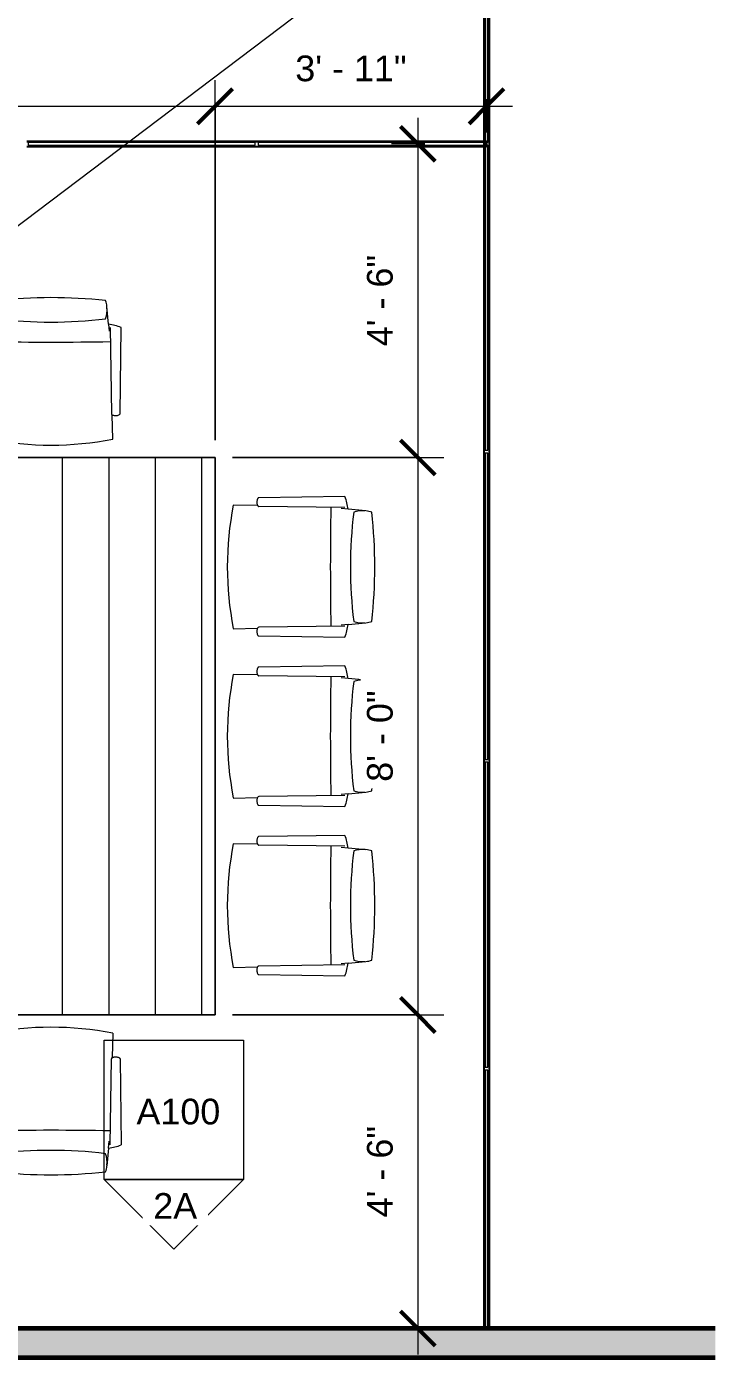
# Model space of a CAD drawing. Header units: inches. Extents: x 1756 to 10721, y -35 to 3002.
# Drawn here: x 2115.8 to 2234.4, y 1309.9 to 1540.4 of the extents above; entities that cross this region are included whole.
import ezdxf

# ---------------------------------------------------------------- set-up
doc = ezdxf.new("R2010")
doc.units = ezdxf.units.IN
doc.header["$MEASUREMENT"] = 0
for name, color, linetype, lineweight in [('A-ANNO-DIMS', 211, 'Continuous', 9), ('A-ANNO-DIMS-48', 211, 'Continuous', 9), ('A-GLAZ-CURT', 52, 'Continuous', 18), ('A-GLAZ-CWMG', 51, 'Continuous', 18), ('A-WALL-PATT', 111, 'Continuous', 18), ('G-ANNO-SYMB', 111, 'Continuous', 9), ('G-ANNO-TEXT', 231, 'Continuous', 9), ('I-FURN', 30, 'Continuous', 9), ('I-WALL', 2, 'Continuous', 18), ('Q-CASE', 31, 'Continuous', 9)]:
    doc.layers.add(name, color=color, linetype=linetype, lineweight=lineweight)
doc.styles.add('Arial', font='arial.ttf', dxfattribs={"height": 4.425898})
doc.dimstyles.new('Linear_-_3_32__Arial', dxfattribs={"dimscale": 12, "dimtxt": 4.5, "dimasz": 0.5, "dimexe": 0.375, "dimexo": 0.25, "dimgap": 0.25, "dimtad": 1, "dimdec": 1, "dimrnd": 0.5, "dimzin": 1, "dimdsep": 46, "dimlunit": 4, "dimtxsty": 'Arial', "dimblk1": 'OBLIQUE', "dimblk2": 'OBLIQUE', "dimsah": 1, "dimcen": 0.09, "dimdle": 0.375, "dimazin": 0, "dimtfac": 1, "dimtdec": 4, "dimtix": 1, "dimtmove": 0, "dimatfit": 3, "dimfxl": 1, "dimtvp": 1, "dimtfill": 1, "dimfrac": 2, "dimtolj": 1, "dimtzin": 0, "dimarcsym": 2})
doc.dimstyles.new('Linear_-_3_32__Arial_1', dxfattribs={"dimscale": 12, "dimtxt": 4.5, "dimasz": 0.5, "dimexe": 0.375, "dimexo": 0.25, "dimgap": 0.25, "dimtad": 1, "dimdec": 1, "dimrnd": 0.5, "dimzin": 1, "dimdsep": 46, "dimlunit": 4, "dimtxsty": 'Arial', "dimblk1": 'OBLIQUE', "dimblk2": 'OBLIQUE', "dimsah": 1, "dimcen": 0.09, "dimdle": 0.375, "dimazin": 0, "dimtfac": 1, "dimtdec": 4, "dimtix": 1, "dimtmove": 0, "dimatfit": 3, "dimfxl": 1, "dimtvp": 1, "dimtfill": 1, "dimfrac": 2, "dimtolj": 1, "dimtzin": 0, "dimarcsym": 2})
doc.dimstyles.new('Linear_-_3_32__Arial_2', dxfattribs={"dimscale": 12, "dimtxt": 4.5, "dimasz": 0.5, "dimexe": 0.375, "dimexo": 0.25, "dimgap": 0.25, "dimtad": 1, "dimdec": 1, "dimrnd": 0.5, "dimzin": 1, "dimdsep": 46, "dimlunit": 4, "dimtxsty": 'Arial', "dimblk1": 'OBLIQUE', "dimblk2": 'OBLIQUE', "dimsah": 1, "dimcen": 0.09, "dimdle": 0.375, "dimazin": 0, "dimtfac": 1, "dimtdec": 4, "dimtix": 1, "dimtmove": 0, "dimatfit": 3, "dimfxl": 1, "dimtvp": 1, "dimtfill": 1, "dimfrac": 2, "dimtolj": 1, "dimtzin": 0, "dimarcsym": 2})
doc.dimstyles.new('Linear_-_3_32__Arial_3', dxfattribs={"dimscale": 12, "dimtxt": 4.5, "dimasz": 0.5, "dimexe": 0.375, "dimexo": 0.25, "dimgap": 0.25, "dimtad": 1, "dimdec": 1, "dimrnd": 0.5, "dimzin": 1, "dimdsep": 46, "dimlunit": 4, "dimtxsty": 'Arial', "dimblk1": 'OBLIQUE', "dimblk2": 'OBLIQUE', "dimsah": 1, "dimcen": 0.09, "dimdle": 0.375, "dimazin": 0, "dimtfac": 1, "dimtdec": 4, "dimtix": 1, "dimtmove": 0, "dimatfit": 3, "dimfxl": 1, "dimtvp": 1, "dimtfill": 1, "dimfrac": 2, "dimtolj": 1, "dimtzin": 0, "dimarcsym": 2})

# ---------------------------------------------------------------- blocks, each defined once
blk = doc.blocks.new('Frameless Glass Panel - one-407092-Floor Plan')
at = {"layer": 'A-GLAZ-CURT', "lineweight": 9}
blk.add_hatch(color=253, dxfattribs=at).paths.add_polyline_path([(22.125, 0.25), (22.125, -0.25), (-22.125, -0.25), (-22.125, 0.25)], flags=0)
at = {"layer": 'A-GLAZ-CURT'}
for p, q in [((22.125, 0.25), (-22.125, 0.25)), ((-22.125, 0.25), (-22.125, -0.25)), ((22.125, -0.25), (22.125, 0.25)), ((-22.125, -0.25), (22.125, -0.25))]:
    blk.add_line(p, q, dxfattribs=at)
at = {"layer": 'A-GLAZ-CURT', "color": 8}
for p, q in [((-22.125, 0.25), (-22.125, 0.25)), ((22.125, 0.25), (22.125, 0.25)), ((-22.125, -0.25), (-22.125, -0.25)), ((22.125, -0.25), (22.125, -0.25))]:
    blk.add_line(p, q, dxfattribs=at)
blk = doc.blocks.new('Frameless Glass Panel - one-407093-Floor Plan')
at = {"layer": 'A-GLAZ-CURT', "lineweight": 9}
blk.add_hatch(color=253, dxfattribs=at).paths.add_polyline_path([(26.375, 0.25), (26.375, -0.25), (-26.375, -0.25), (-26.375, 0.25)], flags=0)
at = {"layer": 'A-GLAZ-CURT'}
for p, q in [((26.375, 0.25), (-26.375, 0.25)), ((-26.375, 0.25), (-26.375, -0.25)), ((26.375, -0.25), (26.375, 0.25)), ((-26.375, -0.25), (26.375, -0.25))]:
    blk.add_line(p, q, dxfattribs=at)
at = {"layer": 'A-GLAZ-CURT', "color": 8}
for p, q in [((-26.375, 0.25), (-26.375, 0.25)), ((26.375, 0.25), (26.375, 0.25)), ((-26.375, -0.25), (-26.375, -0.25)), ((26.375, -0.25), (26.375, -0.25))]:
    blk.add_line(p, q, dxfattribs=at)
blk = doc.blocks.new('Frameless Glass Panel - one-407094-Floor Plan')
at = {"layer": 'A-GLAZ-CURT', "lineweight": 9}
blk.add_hatch(color=253, dxfattribs=at).paths.add_polyline_path([(26.25, 0.25), (26.25, -0.25), (-26.25, -0.25), (-26.25, 0.25)], flags=0)
at = {"layer": 'A-GLAZ-CURT'}
for p, q in [((26.25, 0.25), (-26.25, 0.25)), ((-26.25, 0.25), (-26.25, -0.25)), ((26.25, -0.25), (26.25, 0.25)), ((-26.25, -0.25), (26.25, -0.25))]:
    blk.add_line(p, q, dxfattribs=at)
at = {"layer": 'A-GLAZ-CURT', "color": 8}
for p, q in [((-26.25, 0.25), (-26.25, 0.25)), ((26.25, 0.25), (26.25, 0.25)), ((-26.25, -0.25), (-26.25, -0.25)), ((26.25, -0.25), (26.25, -0.25))]:
    blk.add_line(p, q, dxfattribs=at)
blk = doc.blocks.new('Frameless Glass Panel - one-428253-Floor Plan')
at = {"layer": 'A-GLAZ-CURT'}
for p, q in [((19.54, 0.25), (-19.54, 0.25)), ((-19.54, 0.25), (-19.54, -0.25)), ((19.54, -0.25), (19.54, 0.25)), ((-19.54, -0.25), (19.54, -0.25))]:
    blk.add_line(p, q, dxfattribs=at)
at = {"layer": 'A-GLAZ-CURT', "lineweight": 9}
for p, q in [((-19.54, 0.25), (-19.54, 0.25)), ((19.54, 0.25), (19.54, 0.25)), ((-19.54, -0.25), (-19.54, -0.25)), ((19.54, -0.25), (19.54, -0.25))]:
    blk.add_line(p, q, dxfattribs=at)
blk = doc.blocks.new('Casework 1 - Casework 1-376403-Floor Plan')
at = {"layer": 'Q-CASE'}
h = blk.add_hatch(dxfattribs=at)
h.set_pattern_fill('FP_1', color=256, style=0, pattern_type=2)
h.set_pattern_definition([(90, (2, -2.25), (-8, 5e-16), [])])
h.paths.add_polyline_path([(2004.25, 1370.22), (2004.25, 1466.22), (2148.25, 1466.22), (2148.25, 1370.22)], flags=0)
for p, q in [((2148.25, 1466.22), (2004.25, 1466.22)), ((2004.25, 1466.22), (2004.25, 1370.22)), ((2004.25, 1370.22), (2004.25, 1466.22)), ((2004.25, 1466.22), (2148.25, 1466.22)), ((2004.25, 1466.22), (2004.25, 1466.22)), ((2148.25, 1370.22), (2148.25, 1466.22)), ((2148.25, 1466.22), (2148.25, 1370.22)), ((2148.25, 1466.22), (2148.25, 1466.22)), ((2004.25, 1370.22), (2148.25, 1370.22)), ((2148.25, 1370.22), (2004.25, 1370.22)), ((2004.25, 1370.22), (2004.25, 1370.22)), ((2148.25, 1370.22), (2148.25, 1370.22))]:
    blk.add_line(p, q, dxfattribs=at)
blk = doc.blocks.new('Haworth_Chair_s_con-Swivel - Swivel Chair-380145-Floor Plan')
at = {"layer": 'I-FURN'}
for p, q in [((-5.12, 17.75), (-5.41, 14.68)), ((14.41, 14.68), (14.12, 17.75)), ((-7.59, 14.13), (-7.39, -0.72)), ((-5.71, 14.13), (-5.91, -0.72)), ((-5.41, 14.68), (-5.52, 13.47)), ((14.41, 14.68), (14.52, 13.47)), ((14.71, 14.13), (14.91, -0.72)), ((16.39, -0.72), (16.59, 14.13)), ((-6.06, -0.91), (-6.14, -5.1)), ((15.15, -5.1), (15.06, -0.92))]:
    blk.add_line(p, q, dxfattribs=at)
for centre, radius, start, end in [((-0.12, 17.19), 5.04, 161.8436, 173.6194), ((4.5, -66.94), 86.21, 83.7379, 96.2621), ((9.12, 17.19), 5.04, 6.3806, 18.1564), ((-0.12, 17.19), 5.04, 175.7159, 197.9267), ((9.12, 17.19), 5.04, 342.0733, 4.2841), ((-3.95, 4.36), 10.43, 98.0615, 110.4198), ((4.5, 91.63), 76.57, 262.9413, 277.0587), ((12.95, 4.36), 10.43, 69.5802, 81.9385), ((4.5, 549.32), 537.71, 268.9084, 271.0913), ((4.5, 49.55), 55.68, 258.978, 281.022)]:
    blk.add_arc(centre, radius, start, end, dxfattribs=at)
for centre, start_param, end_param in [((-6.65, -0.72), 5.626442, 6.277467), ((-6.65, -0.72), 6.10915, 6.277467), ((15.65, -0.72), 3.147311, 3.801887)]:
    blk.add_ellipse(centre, major_axis=(0.739, 0), ratio=0.427808, start_param=start_param, end_param=end_param, dxfattribs=at)
for points, knots in [([(-7.39, -0.72), (-7.39, -0.74), (-7.38, -0.78), (-7.34, -0.84), (-7.27, -0.89), (-7.15, -0.96), (-6.96, -1.02), (-6.68, -1.04), (-6.42, -1.03), (-6.21, -0.98), (-6.11, -0.94), (-6.06, -0.91)], [0, 0, 0, 0, 0.076923, 0.153846, 0.230769, 0.307692, 0.461538, 0.615385, 0.769231, 0.884615, 1, 1, 1, 1]), ([(15.06, -0.92), (15.12, -0.95), (15.26, -1), (15.54, -1.04), (15.82, -1.04), (16.1, -0.98), (16.33, -0.87), (16.39, -0.77), (16.39, -0.72)], [0, 0, 0, 0, 0.153846, 0.307692, 0.461538, 0.615385, 0.807692, 1, 1, 1, 1])]:
    blk.add_open_spline(points, degree=3, knots=knots, dxfattribs=at)
blk = doc.blocks.new('Rectangular Mullion - Base Channel-405648-Floor Plan')
at = {"layer": 'A-GLAZ-CWMG', "color": 8}
for p, q in [((2194.5, 1360.97), (2194.5, 1316.22)), ((2194.5, 1360.97), (2194.5, 1316.22)), ((2194.62, 1360.97), (2194.62, 1316.22)), ((2194.62, 1360.97), (2194.62, 1316.22)), ((2195.38, 1360.97), (2195.38, 1316.22)), ((2195.38, 1360.97), (2195.38, 1316.22)), ((2195.5, 1316.22), (2195.5, 1360.97)), ((2195.5, 1360.97), (2195.5, 1316.22)), ((2194.62, 1316.22), (2194.5, 1316.22)), ((2194.5, 1316.22), (2194.5, 1316.22)), ((2194.5, 1316.22), (2195.5, 1316.22)), ((2195.38, 1316.22), (2194.62, 1316.22)), ((2194.62, 1316.22), (2194.62, 1316.22)), ((2195.5, 1316.22), (2195.38, 1316.22)), ((2195.38, 1316.22), (2195.38, 1316.22)), ((2195.5, 1316.22), (2195.5, 1316.22))]:
    blk.add_line(p, q, dxfattribs=at)
blk = doc.blocks.new('Rectangular Mullion - Base Channel-405649-Floor Plan')
at = {"layer": 'A-GLAZ-CWMG', "color": 8}
for p, q in [((2194.5, 1467.22), (2194.5, 1413.97)), ((2194.5, 1467.22), (2194.5, 1413.97)), ((2194.62, 1467.22), (2194.62, 1413.97)), ((2194.62, 1467.22), (2194.62, 1413.97)), ((2195.38, 1467.22), (2195.38, 1413.97)), ((2195.38, 1467.22), (2195.38, 1413.97)), ((2195.5, 1413.97), (2195.5, 1467.22)), ((2195.5, 1467.22), (2195.5, 1413.97))]:
    blk.add_line(p, q, dxfattribs=at)
blk = doc.blocks.new('Rectangular Mullion - Base Channel-405650-Floor Plan')
at = {"layer": 'A-GLAZ-CWMG', "color": 8}
for p, q in [((2194.5, 1413.97), (2194.5, 1360.97)), ((2194.5, 1413.97), (2194.5, 1360.97)), ((2194.62, 1413.97), (2194.62, 1360.97)), ((2194.62, 1413.97), (2194.62, 1360.97)), ((2195.38, 1413.97), (2195.38, 1360.97)), ((2195.38, 1413.97), (2195.38, 1360.97)), ((2195.5, 1360.97), (2195.5, 1413.97)), ((2195.5, 1413.97), (2195.5, 1360.97))]:
    blk.add_line(p, q, dxfattribs=at)
blk = doc.blocks.new('Rectangular Mullion - Base Channel-407119-Floor Plan')
at = {"layer": 'A-GLAZ-CWMG', "color": 8}
for p, q in [((2195.5, 1573.22), (2194.5, 1573.22)), ((2194.5, 1573.22), (2194.5, 1573.22)), ((2194.5, 1573.22), (2194.62, 1573.22)), ((2194.5, 1573.22), (2194.5, 1520.22)), ((2194.5, 1573.22), (2194.5, 1520.22)), ((2194.62, 1573.22), (2194.62, 1573.22)), ((2194.62, 1573.22), (2195.38, 1573.22)), ((2194.62, 1573.22), (2194.62, 1520.22)), ((2194.62, 1573.22), (2194.62, 1520.22)), ((2195.38, 1573.22), (2195.38, 1573.22)), ((2195.38, 1573.22), (2195.5, 1573.22)), ((2195.38, 1573.22), (2195.38, 1520.22)), ((2195.38, 1573.22), (2195.38, 1520.22)), ((2195.5, 1573.22), (2195.5, 1573.22)), ((2195.5, 1520.22), (2195.5, 1573.22)), ((2195.5, 1573.22), (2195.5, 1520.22))]:
    blk.add_line(p, q, dxfattribs=at)
blk = doc.blocks.new('Rectangular Mullion - Base Channel-428249-Floor Plan')
at = {"layer": 'A-GLAZ-CWMG', "lineweight": 9}
for p, q in [((2155.42, 1520.72), (2195, 1520.72)), ((2155.42, 1520.72), (2195, 1520.72)), ((2155.42, 1520.59), (2195, 1520.59)), ((2155.42, 1520.59), (2195, 1520.59)), ((2155.42, 1519.84), (2195, 1519.84)), ((2155.42, 1519.84), (2195, 1519.84)), ((2195, 1519.72), (2155.42, 1519.72)), ((2155.42, 1519.72), (2195, 1519.72)), ((2195, 1519.72), (2195, 1520.72)), ((2195, 1520.72), (2195, 1520.72)), ((2195, 1520.72), (2195, 1520.59)), ((2195, 1520.59), (2195, 1520.59)), ((2195, 1520.59), (2195, 1519.84)), ((2195, 1519.84), (2195, 1519.84)), ((2195, 1519.84), (2195, 1519.72)), ((2195, 1519.72), (2195, 1519.72))]:
    blk.add_line(p, q, dxfattribs=at)
blk = doc.blocks.new('Rectangular Mullion - Base Channel-428250-Floor Plan')
at = {"layer": 'A-GLAZ-CWMG', "lineweight": 9}
for p, q in [((2115.83, 1520.72), (2155.42, 1520.72)), ((2115.83, 1520.72), (2155.42, 1520.72)), ((2115.83, 1520.59), (2155.42, 1520.59)), ((2115.83, 1520.59), (2155.42, 1520.59)), ((2115.83, 1519.84), (2155.42, 1519.84)), ((2115.83, 1519.84), (2155.42, 1519.84)), ((2155.42, 1519.72), (2115.83, 1519.72)), ((2115.83, 1519.72), (2155.42, 1519.72))]:
    blk.add_line(p, q, dxfattribs=at)
blk = doc.blocks.new('Haworth_Chair_s_con-Swivel - Swivel Chair-380791-Floor Plan')
at = {"layer": 'I-FURN'}
for p, q in [((-6.06, 0.91), (-6.14, 5.1)), ((15.15, 5.1), (15.06, 0.92)), ((-7.59, -14.13), (-7.39, 0.72)), ((-5.71, -14.13), (-5.91, 0.72)), ((14.71, -14.13), (14.91, 0.72)), ((16.39, 0.72), (16.59, -14.13)), ((-5.41, -14.68), (-5.52, -13.47)), ((14.41, -14.68), (14.52, -13.47)), ((-5.12, -17.75), (-5.41, -14.68)), ((14.41, -14.68), (14.12, -17.75))]:
    blk.add_line(p, q, dxfattribs=at)
for centre, radius, start, end in [((4.5, -49.55), 55.68, 78.978, 101.022), ((4.5, -549.32), 537.71, 88.9087, 91.0916), ((-3.95, -4.36), 10.43, 249.5802, 261.9385), ((-0.12, -17.19), 5.04, 162.0733, 184.2841), ((4.5, -91.63), 76.57, 82.9413, 97.0587), ((9.12, -17.19), 5.04, 355.7159, 17.9267), ((12.95, -4.36), 10.43, 278.0615, 290.4198), ((-0.12, -17.19), 5.04, 186.3806, 198.1564), ((9.12, -17.19), 5.04, 341.8436, 353.6194), ((4.5, 66.94), 86.21, 263.7379, 276.2621)]:
    blk.add_arc(centre, radius, start, end, dxfattribs=at)
for centre, start_param, end_param in [((-6.65, 0.72), 0.005718, 0.656743), ((-6.65, 0.72), 0.005718, 0.174035), ((15.65, 0.72), 2.481298, 3.135875)]:
    blk.add_ellipse(centre, major_axis=(0.739, 0), ratio=0.427808, start_param=start_param, end_param=end_param, dxfattribs=at)
for points, knots in [([(-7.39, 0.72), (-7.39, 0.77), (-7.33, 0.87), (-7.1, 0.98), (-6.82, 1.04), (-6.53, 1.04), (-6.26, 1), (-6.12, 0.95), (-6.06, 0.91)], [-1, -1, -1, -1, -0.807692, -0.615385, -0.461538, -0.307692, -0.153846, 0, 0, 0, 0]), ([(15.06, 0.92), (15.11, 0.94), (15.21, 0.98), (15.42, 1.03), (15.68, 1.04), (15.96, 1.02), (16.15, 0.96), (16.27, 0.89), (16.34, 0.84), (16.38, 0.78), (16.39, 0.74), (16.39, 0.72)], [-1, -1, -1, -1, -0.884615, -0.769231, -0.615385, -0.461538, -0.307692, -0.230769, -0.153846, -0.076923, 0, 0, 0, 0])]:
    blk.add_open_spline(points, degree=3, knots=knots, dxfattribs=at)
blk = doc.blocks.new('Elevation - Detail Number-151647-Floor Plan')
at = {"layer": 'G-ANNO-SYMB'}
for p, q in [((-0.25, -0.25), (-0.25, 0.25)), ((-0.25, 0.25), (0.25, 0.25)), ((0.25, 0.25), (0.25, -0.25)), ((0.25, -0.25), (-0.25, -0.25))]:
    blk.add_line(p, q, dxfattribs=at)
blk = doc.blocks.new('Elevation - Detail Number-151370-Floor Plan')
at = {"layer": 'G-ANNO-SYMB'}
for p, q in [((0, 0.25), (-0.25, 0)), ((0.25, 0), (0, 0.25)), ((-0.25, 0), (0.25, 0))]:
    blk.add_line(p, q, dxfattribs=at)
blk = doc.blocks.new('DIMBLOCK1-Floor Plan')
at = {"layer": 'A-ANNO-DIMS-48'}
for p, q in [((1957.5, 1523.22), (1957.5, 1577.85)), ((2195, 1574.59), (2195, 1568.85)), ((2195, 1573.35), (2195, 1574.59)), ((1953, 1573.35), (2199.5, 1573.35)), ((1957.5, 1573.35), (1957.5, 1523.22))]:
    blk.add_line(p, q, dxfattribs=at)
at = {"layer": 'A-ANNO-DIMS-48', "lineweight": 50}
for p, q in [((1957.5, 1573.35), (1960.5, 1576.35)), ((2195, 1573.35), (2198, 1576.35)), ((1957.5, 1573.35), (1954.5, 1570.35)), ((2195, 1573.35), (2192, 1570.35))]:
    blk.add_line(p, q, dxfattribs=at)
at = {"layer": 'A-ANNO-DIMS-48', "color": 0, "char_height": 4.4259, "attachment_point": 1, "line_spacing_factor": 0.938532, "style": 'Arial', "bg_fill": 3, "box_fill_scale": 1.25, "bg_fill_color": 0, "bg_fill_transparency": 0}
for s, insert, width in [('19\' - 9 1/2"', (2061.57, 1582.09), 35.2246), ('(COORDINATE DIMENSION WITH A.C.T. GIRD)', (2008.44, 1569.17), 162.7477)]:
    blk.add_mtext(s, dxfattribs=dict(at, insert=insert, width=width))
blk = doc.blocks.new('_Oblique')
at = {"color": 0, "linetype": 'ByBlock', "lineweight": -2}
blk.add_line((-0.5, -0.5), (0.5, 0.5), dxfattribs=at)
blk = doc.blocks.new('DIMBLOCK4-Floor Plan')
at = {"layer": 'A-ANNO-DIMS-48'}
for p, q in [((2004.25, 1469.22), (2004.25, 1531.19)), ((2148.25, 1469.22), (2148.25, 1531.19)), ((2004.25, 1526.69), (2148.25, 1526.69)), ((2004.25, 1526.69), (2004.25, 1469.22)), ((2148.25, 1526.69), (2148.25, 1469.22))]:
    blk.add_line(p, q, dxfattribs=at)
at = {"layer": 'A-ANNO-DIMS-48', "lineweight": 50}
for p, q in [((2004.25, 1526.69), (2007.25, 1529.69)), ((2148.25, 1526.69), (2151.25, 1529.69)), ((2004.25, 1526.69), (2001.25, 1523.69)), ((2148.25, 1526.69), (2145.25, 1523.69))]:
    blk.add_line(p, q, dxfattribs=at)
at = {"layer": 'A-ANNO-DIMS-48', "color": 0, "insert": (2066.7, 1535.43), "char_height": 4.426, "width": 22.9292, "attachment_point": 1, "line_spacing_factor": 0.938532, "style": 'Arial', "bg_fill": 3, "box_fill_scale": 1.25, "bg_fill_color": 0, "bg_fill_transparency": 0}
blk.add_mtext('12\' - 0"', dxfattribs=at)
blk = doc.blocks.new('DIMBLOCK5-Floor Plan')
at = {"layer": 'A-ANNO-DIMS-48'}
for p, q in [((2148.25, 1469.22), (2148.25, 1531.19)), ((2148.25, 1526.69), (2199.5, 1526.69)), ((2148.25, 1526.69), (2148.25, 1469.22)), ((2195, 1527.93), (2195, 1522.19)), ((2195, 1526.69), (2195, 1527.93))]:
    blk.add_line(p, q, dxfattribs=at)
at = {"layer": 'A-ANNO-DIMS-48', "lineweight": 50}
for p, q in [((2148.25, 1526.69), (2151.25, 1529.69)), ((2195, 1526.69), (2198, 1529.69)), ((2148.25, 1526.69), (2145.25, 1523.69)), ((2195, 1526.69), (2192, 1523.69))]:
    blk.add_line(p, q, dxfattribs=at)
at = {"layer": 'A-ANNO-DIMS-48', "color": 0, "insert": (2162.07, 1535.43), "char_height": 4.426, "width": 22.9292, "attachment_point": 1, "line_spacing_factor": 0.938532, "style": 'Arial', "bg_fill": 3, "box_fill_scale": 1.25, "bg_fill_color": 0, "bg_fill_transparency": 0}
blk.add_mtext('3\' - 11"', dxfattribs=at)
blk = doc.blocks.new('DIMBLOCK6-Floor Plan')
at = {"layer": 'A-ANNO-DIMS-48'}
for p, q in [((2183.17, 1524.72), (2183.17, 1466.22)), ((2184.41, 1520.22), (2178.67, 1520.22)), ((2183.17, 1520.22), (2184.41, 1520.22)), ((2151.25, 1466.22), (2187.67, 1466.22)), ((2183.17, 1466.22), (2151.25, 1466.22))]:
    blk.add_line(p, q, dxfattribs=at)
at = {"layer": 'A-ANNO-DIMS-48', "lineweight": 50}
for p, q in [((2183.17, 1520.22), (2180.17, 1523.22)), ((2183.17, 1520.22), (2186.17, 1517.22)), ((2183.17, 1466.22), (2180.17, 1469.22)), ((2183.17, 1466.22), (2186.17, 1463.22))]:
    blk.add_line(p, q, dxfattribs=at)
at = {"layer": 'A-ANNO-DIMS-48', "color": 0, "insert": (2174.42, 1485.36), "char_height": 4.426, "width": 18.8585, "attachment_point": 1, "rotation": 90, "line_spacing_factor": 0.938532, "style": 'Arial', "bg_fill": 3, "box_fill_scale": 1.25, "bg_fill_color": 0, "bg_fill_transparency": 0}
blk.add_mtext('4\' - 6"', dxfattribs=at)
blk = doc.blocks.new('DIMBLOCK7-Floor Plan')
at = {"layer": 'A-ANNO-DIMS-48', "lineweight": 50}
for p, q in [((2183.17, 1466.22), (2180.17, 1469.22)), ((2183.17, 1466.22), (2186.17, 1463.22)), ((2183.17, 1370.22), (2180.17, 1373.22)), ((2183.17, 1370.22), (2186.17, 1367.22))]:
    blk.add_line(p, q, dxfattribs=at)
at = {"layer": 'A-ANNO-DIMS-48'}
for p, q in [((2151.25, 1466.22), (2187.67, 1466.22)), ((2183.17, 1466.22), (2151.25, 1466.22)), ((2183.17, 1466.22), (2183.17, 1370.22)), ((2151.25, 1370.22), (2187.67, 1370.22)), ((2183.17, 1370.22), (2151.25, 1370.22))]:
    blk.add_line(p, q, dxfattribs=at)
at = {"layer": 'A-ANNO-DIMS-48', "color": 0, "insert": (2174.42, 1410.36), "char_height": 4.426, "width": 18.8585, "attachment_point": 1, "rotation": 90, "line_spacing_factor": 0.938532, "style": 'Arial', "bg_fill": 3, "box_fill_scale": 1.25, "bg_fill_color": 0, "bg_fill_transparency": 0}
blk.add_mtext('8\' - 0"', dxfattribs=at)
blk = doc.blocks.new('DIMBLOCK8-Floor Plan')
at = {"layer": 'A-ANNO-DIMS-48', "lineweight": 50}
for p, q in [((2183.17, 1370.22), (2180.17, 1373.22)), ((2183.17, 1370.22), (2186.17, 1367.22)), ((2183.17, 1316.22), (2180.17, 1319.22)), ((2183.17, 1316.22), (2186.17, 1313.22))]:
    blk.add_line(p, q, dxfattribs=at)
at = {"layer": 'A-ANNO-DIMS-48'}
for p, q in [((2151.25, 1370.22), (2187.67, 1370.22)), ((2183.17, 1370.22), (2151.25, 1370.22)), ((2183.17, 1370.22), (2183.17, 1311.72)), ((2184.41, 1316.22), (2178.67, 1316.22)), ((2183.17, 1316.22), (2184.41, 1316.22))]:
    blk.add_line(p, q, dxfattribs=at)
at = {"layer": 'A-ANNO-DIMS-48', "color": 0, "insert": (2174.42, 1335.36), "char_height": 4.426, "width": 18.8585, "attachment_point": 1, "rotation": 90, "line_spacing_factor": 0.938532, "style": 'Arial', "bg_fill": 3, "box_fill_scale": 1.25, "bg_fill_color": 0, "bg_fill_transparency": 0}
blk.add_mtext('4\' - 6"', dxfattribs=at)

msp = doc.modelspace()

# ---------------------------------------------------------------- hatches: boundary and pattern name
at = {"layer": 'A-WALL-PATT', "lineweight": 9}
msp.add_hatch(color=253, dxfattribs=at).paths.add_polyline_path([(2234.4, 1316.22), (2234.4, 1311.22), (1866, 1311.22), (1866, 1316.22)], flags=0)

# ---------------------------------------------------------------- linework, layer by layer
at = {"layer": 'I-WALL', "lineweight": 60}
for p, q in [((2234.4, 1316.22), (1866, 1316.22)), ((1866, 1311.22), (2234.4, 1311.22))]:
    msp.add_line(p, q, dxfattribs=at)

# ---------------------------------------------------------------- block references
at = {"layer": 'A-GLAZ-CURT', "color": 8, "rotation": 90}
for name, p in [('Frameless Glass Panel - one-407094-Floor Plan', (2195, 1546.72)), ('Frameless Glass Panel - one-407094-Floor Plan', (2195, 1493.72)), ('Frameless Glass Panel - one-407093-Floor Plan', (2195, 1440.59)), ('Frameless Glass Panel - one-407094-Floor Plan', (2195, 1387.47)), ('Frameless Glass Panel - one-407092-Floor Plan', (2195, 1338.59))]:
    msp.add_blockref(name, p, dxfattribs=at)
at = {"layer": 'A-GLAZ-CURT', "lineweight": 9, "rotation": 180}
for p in [(2135.63, 1520.22), (2175.21, 1520.22)]:
    msp.add_blockref('Frameless Glass Panel - one-428253-Floor Plan', p, dxfattribs=at)
at = {"layer": 'A-GLAZ-CWMG', "color": 8}
for name, p in [('Rectangular Mullion - Base Channel-407119-Floor Plan', (0, 0)), ('Rectangular Mullion - Base Channel-405650-Floor Plan', (0, 106.25)), ('Rectangular Mullion - Base Channel-405649-Floor Plan', (0, 0)), ('Rectangular Mullion - Base Channel-405650-Floor Plan', (0, 0)), ('Rectangular Mullion - Base Channel-405648-Floor Plan', (0, 0))]:
    msp.add_blockref(name, p, dxfattribs=at)
at = {"layer": 'A-GLAZ-CWMG', "lineweight": 9}
for name in ['Rectangular Mullion - Base Channel-428250-Floor Plan', 'Rectangular Mullion - Base Channel-428249-Floor Plan']:
    msp.add_blockref(name, (0, 0), dxfattribs=at)
at = {"layer": 'G-ANNO-SYMB', "xscale": 47.99999999999997, "yscale": 47.99999999999997, "zscale": 47.99999999999997}
msp.add_blockref('Elevation - Detail Number-151647-Floor Plan', (2141.14, 1353.88), dxfattribs=at)
at = {"layer": 'G-ANNO-SYMB', "extrusion": (0, 0, -1), "xscale": 47.99999999999997, "yscale": 47.99999999999997, "zscale": 47.99999999999997, "rotation": 180}
msp.add_blockref('Elevation - Detail Number-151370-Floor Plan', (-2141.14, 1341.88), dxfattribs=at)
at = {"layer": 'I-FURN'}
for name, p in [('Haworth_Chair_s_con-Swivel - Swivel Chair-380145-Floor Plan', (2115.5, 1474.47)), ('Haworth_Chair_s_con-Swivel - Swivel Chair-380791-Floor Plan', (2115.5, 1361.96))]:
    msp.add_blockref(name, p, dxfattribs=at)
at = {"layer": 'I-FURN', "rotation": 270.0000000000007}
for p in [(2156.5, 1451.88), (2156.5, 1422.72), (2156.5, 1393.55)]:
    msp.add_blockref('Haworth_Chair_s_con-Swivel - Swivel Chair-380145-Floor Plan', p, dxfattribs=at)
at = {"layer": 'Q-CASE'}
msp.add_blockref('Casework 1 - Casework 1-376403-Floor Plan', (0, 0), dxfattribs=at)

# ---------------------------------------------------------------- next in the draw order: texts
at = {"layer": 'G-ANNO-SYMB', "char_height": 4.426, "attachment_point": 2, "line_spacing_factor": 0.938532, "style": 'Arial', "bg_fill": 3, "box_fill_scale": 1.25, "bg_fill_color": 0, "bg_fill_transparency": 0}
for s, insert, width in [('A100', (2141.94, 1355.79), 17.226), ('2A', (2141.4, 1339.54), 9.018)]:
    msp.add_mtext(s, dxfattribs=dict(at, insert=insert, width=width))

# ---------------------------------------------------------------- next in the draw order: dimensions: what is measured, and where the dimension line sits
at = {"layer": 'A-ANNO-DIMS'}
dim = msp.add_linear_dim(base=(2195, 1573.35), p1=(1957.5, 1520.22), p2=(2195, 1577.59), text='<>\\X(COORDINATE DIMENSION WITH A.C.T. GIRD)', dimstyle='Linear_-_3_32__Arial', override={"dimpost": '<>', "dimfxl": 244.332072}, dxfattribs=at)
dim.commit()
dim.dimension.update_dxf_attribs({"geometry": 'DIMBLOCK1-Floor Plan', "text_midpoint": (2076.25, 1573.35)})

# ---------------------------------------------------------------- next in the draw order: dimensions: what is measured, and where the dimension line sits
dim = msp.add_linear_dim(base=(2148.25, 1526.69), p1=(2004.25, 1466.22), p2=(2148.25, 1466.22), dimstyle='Linear_-_3_32__Arial_2', override={"dimpost": '<>', "dimfxl": 144}, dxfattribs=at)
dim.commit()
dim.dimension.update_dxf_attribs({"geometry": 'DIMBLOCK4-Floor Plan', "text_midpoint": (2076.25, 1531.95)})

# ---------------------------------------------------------------- next in the draw order: dimensions: what is measured, and where the dimension line sits
dim = msp.add_linear_dim(base=(2195, 1526.68722223), p1=(2148.25, 1466.21822439), p2=(2195, 1530.92986291), dimstyle='Linear_-_3_32__Arial_3', override={"dimpost": '<>', "dimfxl": 79.832065}, dxfattribs=at)
dim.commit()
dim.dimension.update_dxf_attribs({"geometry": 'DIMBLOCK5-Floor Plan', "text_midpoint": (2171.625, 1531.94847582)})

# ---------------------------------------------------------------- next in the draw order: dimensions: what is measured, and where the dimension line sits
dim = msp.add_linear_dim(base=(2183.17, 1466.22), p1=(2187.41, 1520.22), p2=(2148.25, 1466.22), angle=90, dimstyle='Linear_-_3_32__Arial_1', override={"dimpost": '<>', "dimfxl": 66.703612}, dxfattribs=at)
dim.commit()
dim.dimension.update_dxf_attribs({"geometry": 'DIMBLOCK6-Floor Plan', "text_midpoint": (2177.91, 1493.22)})

# ---------------------------------------------------------------- next in the draw order: dimensions: what is measured, and where the dimension line sits
dim = msp.add_linear_dim(base=(2183.17, 1370.22), p1=(2148.25, 1466.22), p2=(2148.25, 1370.22), angle=90, dimstyle='Linear_-_3_32__Arial_2', override={"dimpost": '<>', "dimfxl": 96}, dxfattribs=at)
dim.commit()
dim.dimension.update_dxf_attribs({"geometry": 'DIMBLOCK7-Floor Plan', "text_midpoint": (2177.91, 1418.22)})

# ---------------------------------------------------------------- next in the draw order: dimensions: what is measured, and where the dimension line sits
dim = msp.add_linear_dim(base=(2183.17, 1316.22), p1=(2148.25, 1370.22), p2=(2187.41, 1316.22), angle=90, dimstyle='Linear_-_3_32__Arial_2', override={"dimpost": '<>', "dimfxl": 66.703612}, dxfattribs=at)
dim.commit()
dim.dimension.update_dxf_attribs({"geometry": 'DIMBLOCK8-Floor Plan', "text_midpoint": (2177.91, 1343.22)})

# ---------------------------------------------------------------- next in the draw order: linework, layer by layer
at = {"layer": 'G-ANNO-TEXT', "color": 145}
msp.add_line((2209.14, 1577.79), (1854.74, 1309.9), dxfattribs=at)

doc.saveas('drawing.dxf')
